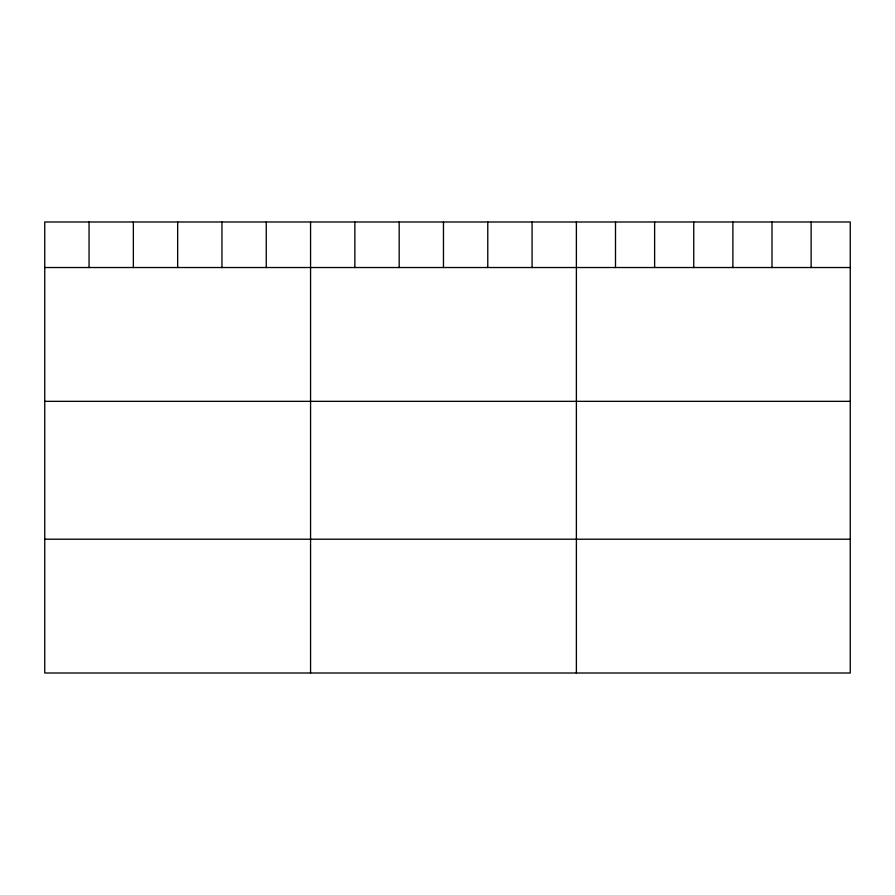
<?xml version="1.0" encoding="UTF-8"?>
<svg xmlns="http://www.w3.org/2000/svg" width="895" height="895" viewBox="0 0 895 895"><rect width="100%" height="100%" fill="white"/><g stroke="black" fill="none" stroke-linecap="round" stroke-linejoin="round"><path stroke-width="1.34" d="M850.25 267.527L850.25 673.006L44.75 673.006L44.75 221.994L850.25 221.994L850.25 267.527L44.75 267.527M44.75 401.34L850.25 401.34M44.75 539.204L850.25 539.204M811.127 221.994L811.127 267.527M772.005 221.994L772.005 267.527M732.882 221.994L732.882 267.527M693.748 221.994L693.748 267.527M654.625 221.994L654.625 267.527M615.503 221.994L615.503 267.527M576.38 221.994L576.38 673.006M532.077 221.994L532.077 267.527M487.775 221.994L487.775 267.527M443.472 221.994L443.472 267.527M399.17 221.994L399.17 267.527M354.867 221.994L354.867 267.527M310.565 221.994L310.565 673.006M266.262 221.994L266.262 267.527M221.96 221.994L221.96 267.527M177.657 221.994L177.657 267.527M133.355 221.994L133.355 267.527M89.052 221.994L89.052 267.527"/></g></svg>
